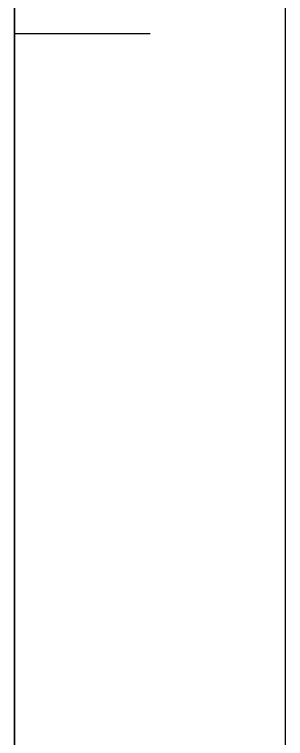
# Model space of a CAD drawing. Header units: millimetres. Extents: x 505 to 1346, y 20403 to 20997.
# Drawn here: x 505.1 to 529.8, y 20635.7 to 20701.7 of the extents above; entities that cross this region are included whole.
import ezdxf

# ---------------------------------------------------------------- set-up
doc = ezdxf.new("R2010")
doc.units = ezdxf.units.MM

# ---------------------------------------------------------------- blocks, each defined once
blk = doc.blocks.new('Unknown-110200292-1058')
at = {"color": 5, "linetype": 'Continuous'}
blk.add_line((505.065, 20996.85), (505.065, 20402.85), dxfattribs=at)
blk = doc.blocks.new('FORMATO_DET_A1-110200292-76346')
at = {"color": 2, "linetype": 'Continuous', "true_color": 0xffff00}
blk.add_line((505.065, 20403.05), (505.065, 20996.85), dxfattribs=at)
at = {"color": 1, "linetype": 'Continuous', "true_color": 0xff0000}
for p, q in [((529.801, 20412.672), (529.801, 20987.228)), ((505.065, 20699.95), (517.433, 20699.95)), ((505.065, 20699.95), (517.433, 20699.95))]:
    blk.add_line(p, q, dxfattribs=at)

msp = doc.modelspace()

# ---------------------------------------------------------------- block references
for name in ['Unknown-110200292-1058', 'FORMATO_DET_A1-110200292-76346']:
    msp.add_blockref(name, (0, 0))

doc.saveas('drawing.dxf')
